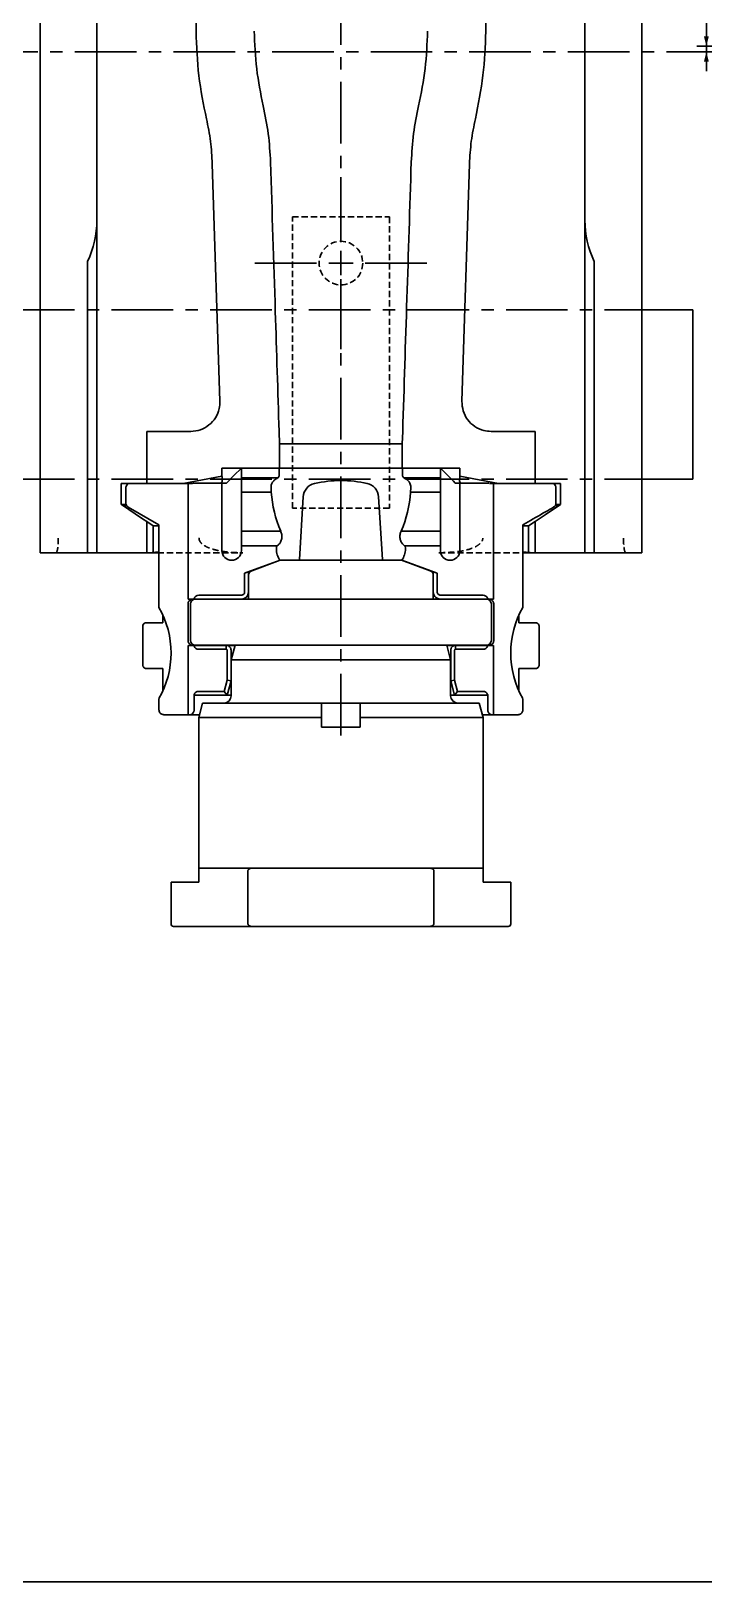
# Model space of a CAD drawing. Header units: millimetres. Extents: x 8 to 832, y 8 to 586.
# Drawn here: x 283.4 to 422.1, y 8 to 327.4 of the extents above; entities that cross this region are included whole.
import ezdxf

# ---------------------------------------------------------------- set-up
doc = ezdxf.new("R2010")
doc.units = ezdxf.units.MM
doc.linetypes.add('CENTERX2', pattern=[20.32, 12.7, -2.54, 2.54, -2.54])
doc.linetypes.add('HIDDEN', pattern=[1.905, 1.27, -0.635])
for name, color, linetype in [('CENTERLINE', 4, 'CENTERX2'), ('DIMENSIONS', 2, 'Continuous'), ('HIDDEN', 3, 'HIDDEN')]:
    doc.layers.add(name, color=color, linetype=linetype)
doc.layers.add('OUTLINE', color=7, linetype='Continuous', lineweight=25)
doc.styles.add('SLDTEXTSTYLE0', font='TXT', dxfattribs={"width": 0.75})
doc.dimstyles.new('SLDDIMSTYLE0', dxfattribs={"dimtxt": 3.5, "dimasz": 2, "dimexe": 0, "dimexo": 0.0625, "dimgap": 0.875, "dimtad": 1, "dimrnd": 1e-09, "dimzin": 12, "dimdsep": 46, "dimtxsty": 'SLDTEXTSTYLE0', "dimsah": 1, "dimcen": 0.09, "dimadec": 0, "dimazin": 3, "dimtfac": 1, "dimtofl": 0, "dimtmove": 0, "dimatfit": 3, "dimfxl": 0, "dimfrac": 2, "dimtolj": 1, "dimtzin": 12, "dimarcsym": 0})
doc.dimstyles.new('SLDDIMSTYLE2', dxfattribs={"dimtxt": 3.5, "dimasz": 2, "dimexe": 0, "dimexo": 0.0625, "dimgap": 0.875, "dimtad": 1, "dimdec": 1, "dimrnd": 1e-09, "dimzin": 12, "dimdsep": 46, "dimtxsty": 'SLDTEXTSTYLE0', "dimsah": 1, "dimcen": 0.09, "dimadec": 0, "dimazin": 3, "dimtfac": 1, "dimtdec": 1, "dimtmove": 0, "dimatfit": 0, "dimfxl": 0, "dimfrac": 2, "dimtolj": 1, "dimtzin": 12, "dimarcsym": 0})

# ---------------------------------------------------------------- blocks, each defined once
blk = doc.blocks.new('_D_9')
at = {"layer": 'DIMENSIONS'}
for p, q in [((422.58, 324.31), (422.58, 345.6)), ((435.84, 324.31), (420.58, 324.31)), ((435.84, 323.11), (420.58, 323.11)), ((422.58, 323.11), (422.58, 324.31)), ((422.58, 323.11), (422.58, 319.11))]:
    blk.add_line(p, q, dxfattribs=at)
for points in [[(422.58, 324.31), (423.08, 326.31), (422.08, 326.31)], [(422.58, 323.11), (422.08, 321.11), (423.08, 321.11)]]:
    blk.add_solid(points, dxfattribs=at)
at = {"layer": 'DIMENSIONS', "insert": (418.07, 337.55), "char_height": 3.5, "attachment_point": 1, "rotation": 90, "style": 'SLDTEXTSTYLE0'}
blk.add_mtext('1,2', dxfattribs=at)
blk = doc.blocks.new('_D_11')
at = {"layer": 'DIMENSIONS'}
for p, q in [((152.3, 323.11), (118.78, 323.11)), ((120.78, 237.41), (120.78, 323.11)), ((193.86, 237.41), (118.78, 237.41))]:
    blk.add_line(p, q, dxfattribs=at)
for points in [[(120.78, 323.11), (120.28, 321.11), (121.28, 321.11)], [(120.78, 237.41), (121.28, 239.41), (120.28, 239.41)]]:
    blk.add_solid(points, dxfattribs=at)
at = {"layer": 'DIMENSIONS', "char_height": 3.5, "attachment_point": 1, "rotation": 90, "style": 'SLDTEXTSTYLE0'}
for s, insert in [('85,7', (116.27, 282.57)), ('invert', (116.27, 268.9))]:
    blk.add_mtext(s, dxfattribs=dict(at, insert=insert))
blk = doc.blocks.new('SW_CENTERMARKSYMBOL_2')
at = {"layer": 'CENTERLINE', "color": 0}
for p, q in [((0, 5), (0, 18.4)), ((-5, 0), (-18.4, 0)), ((0, 0), (-2.5, 0)), ((0, 0), (0, 2.5)), ((0, 0), (0, -2.5)), ((0, 0), (2.5, 0)), ((5, 0), (18.4, 0)), ((0, -5), (0, -18.4))]:
    blk.add_line(p, q, dxfattribs=at)

msp = doc.modelspace()

# ---------------------------------------------------------------- linework, layer by layer
at = {"layer": 'CENTERLINE'}
for p, q in [((347.272, 182.304), (347.272, 530.165)), ((129.887, 323.112), (715.108, 323.112)), ((157.772, 270.012), (409.772, 270.012)), ((157.772, 235.112), (409.772, 235.112))]:
    msp.add_line(p, q, dxfattribs=at)
at = {"layer": 'HIDDEN'}
for p, q in [((337.272, 229.112), (337.272, 289.112)), ((337.272, 289.112), (357.272, 289.112)), ((357.272, 289.112), (357.272, 229.112)), ((357.272, 229.112), (337.272, 229.112)), ((288.569, 219.962), (327.074, 219.962)), ((367.471, 219.962), (405.976, 219.962))]:
    msp.add_line(p, q, dxfattribs=at)
msp.add_circle((347.272, 279.612), 4.5, dxfattribs=at)
msp.add_circle((347.272, 279.612), 4.5, dxfattribs=at)
for points, knots in [([(288.569, 219.962), (288.578, 219.963), (288.664, 219.972), (288.791, 220.19), (288.927, 220.888), (288.998, 221.567), (289.038, 222.272), (289.043, 222.736), (289.046, 222.962)], [0, 0, 0, 0, 0.04605454, 0.43723267, 0.6385989, 0.79596921, 0.90071461, 1, 1, 1, 1]), ([(318.032, 222.962), (318.042, 222.854), (318.064, 222.584), (318.311, 222.113), (318.962, 221.476), (320.307, 220.803), (322.245, 220.304), (324.594, 220.007), (326.215, 219.977), (327.074, 219.962)], [0, 0, 0, 0, 0.0319082, 0.0796913, 0.1536121, 0.2990499, 0.5192544, 0.7453196, 1, 1, 1, 1]), ([(367.471, 219.962), (368.718, 219.994), (370.968, 220.054), (373.535, 220.566), (375.183, 221.257), (375.992, 221.797), (376.42, 222.437), (376.509, 222.766), (376.512, 222.942), (376.512, 222.962)], [0, 0, 0, 0, 0.3702544, 0.668385, 0.7678346, 0.9016981, 0.9477394, 0.9941721, 1, 1, 1, 1]), ([(405.499, 222.962), (405.502, 222.724), (405.507, 222.25), (405.549, 221.533), (405.633, 220.757), (405.782, 220.095), (405.906, 220.01), (405.976, 219.962)], [0, 0, 0, 0, 0.1046108, 0.2084474, 0.3713034, 0.6456814, 1, 1, 1, 1])]:
    msp.add_open_spline(points, degree=3, knots=knots, dxfattribs=at)
at = {"layer": 'OUTLINE'}
for p, q in [((285.297, 219.962), (285.297, 446.912)), ((409.247, 446.912), (409.247, 219.962)), ((317.423, 327.294), (316.873, 383.294)), ((377.672, 383.294), (377.122, 327.294)), ((296.981, 288.454), (296.981, 378.419)), ((397.564, 378.419), (397.564, 288.454)), ((322.337, 251.153), (320.778, 300.029)), ((373.766, 300.029), (372.207, 251.153)), ((296.981, 219.962), (296.981, 288.454)), ((397.564, 288.454), (397.564, 219.962)), ((295.089, 219.962), (295.089, 279.962)), ((399.456, 219.962), (399.456, 279.962)), ((409.772, 270.012), (419.772, 270.012)), ((419.772, 270.012), (419.772, 235.112)), ((307.272, 244.962), (307.272, 234.242)), ((307.272, 244.962), (316.34, 244.962)), ((334.541, 244.962), (334.622, 242.412)), ((359.922, 242.412), (360.004, 244.962)), ((387.272, 244.962), (378.204, 244.962)), ((387.272, 234.242), (387.272, 244.962)), ((334.622, 242.412), (359.922, 242.412)), ((334.622, 242.412), (334.622, 237.412)), ((359.922, 237.412), (359.922, 242.412)), ((322.772, 237.412), (322.772, 235.742)), ((334.622, 237.412), (322.772, 237.412)), ((326.772, 237.412), (326.772, 235.412)), ((334.572, 237.412), (326.772, 237.412)), ((334.572, 237.412), (334.572, 235.986)), ((334.622, 237.412), (359.922, 237.412)), ((371.772, 237.412), (359.922, 237.412)), ((359.972, 235.986), (359.972, 237.412)), ((367.772, 237.412), (359.972, 237.412)), ((367.772, 235.412), (367.772, 237.412)), ((371.772, 235.742), (371.772, 237.412)), ((302.029, 229.881), (302.029, 234.242)), ((302.029, 234.242), (307.272, 234.242)), ((302.952, 233.312), (302.952, 230.215)), ((314.772, 234.242), (307.272, 234.242)), ((314.772, 234.242), (322.772, 235.742)), ((316.678, 234.242), (314.772, 234.242)), ((315.816, 234.242), (315.816, 210.412)), ((317.033, 234.312), (316.767, 234.312)), ((317.033, 234.312), (317.973, 234.312)), ((322.772, 234.312), (317.973, 234.312)), ((322.772, 220.412), (322.772, 234.312)), ((323.694, 234.312), (322.772, 234.312)), ((326.772, 235.412), (334.329, 235.412)), ((326.772, 235.412), (326.772, 232.412)), ((332.924, 232.412), (332.874, 233.342)), ((334.329, 235.412), (334.329, 235.412)), ((360.216, 235.412), (367.772, 235.412)), ((360.216, 235.412), (360.216, 235.412)), ((361.671, 233.342), (361.621, 232.412)), ((367.772, 232.412), (367.772, 235.412)), ((371.772, 234.312), (370.851, 234.312)), ((379.772, 234.242), (371.772, 235.742)), ((371.772, 234.312), (371.772, 220.412)), ((376.572, 234.312), (371.772, 234.312)), ((376.572, 234.312), (377.512, 234.312)), ((377.778, 234.312), (377.512, 234.312)), ((377.866, 234.242), (379.772, 234.242)), ((378.728, 234.242), (378.728, 210.412)), ((387.272, 234.242), (379.772, 234.242)), ((387.272, 234.242), (392.515, 234.242)), ((391.592, 230.215), (391.592, 233.312)), ((392.515, 234.242), (392.515, 229.881)), ((409.772, 235.112), (419.772, 235.112)), ((332.924, 232.412), (326.772, 232.412)), ((326.772, 232.412), (326.772, 224.412)), ((332.924, 232.412), (332.924, 232.412)), ((339.51, 231.492), (338.722, 218.607)), ((355.822, 218.607), (355.034, 231.492)), ((367.772, 232.412), (361.621, 232.412)), ((361.621, 232.412), (361.621, 232.412)), ((367.772, 224.412), (367.772, 232.412)), ((302.033, 229.878), (302.029, 229.881)), ((302.862, 229.881), (302.029, 229.881)), ((303.455, 229.349), (309.785, 225.712)), ((392.515, 229.881), (391.573, 229.881)), ((392.515, 229.881), (392.511, 229.878)), ((308.607, 225.502), (307.272, 226.389)), ((307.272, 226.389), (307.272, 219.962)), ((308.607, 225.502), (309.785, 225.502)), ((308.607, 220.047), (308.607, 225.502)), ((309.785, 225.712), (309.785, 208.71)), ((326.772, 224.412), (334.861, 224.412)), ((326.772, 224.412), (326.772, 221.412)), ((334.924, 224.266), (334.861, 224.412)), ((334.861, 224.412), (334.861, 224.412)), ((359.683, 224.412), (359.621, 224.266)), ((359.683, 224.412), (367.772, 224.412)), ((359.683, 224.412), (359.683, 224.412)), ((367.772, 221.412), (367.772, 224.412)), ((384.76, 208.71), (384.76, 225.712)), ((385.937, 225.502), (384.76, 225.502)), ((387.272, 226.389), (385.937, 225.502)), ((385.937, 225.502), (385.937, 220.047)), ((387.272, 219.962), (387.272, 226.389)), ((326.772, 221.412), (326.772, 220.412)), ((334.19, 221.412), (326.772, 221.412)), ((333.972, 220.998), (333.972, 220.762)), ((334.19, 221.412), (334.19, 221.412)), ((367.772, 221.412), (360.354, 221.412)), ((360.354, 221.412), (360.354, 221.412)), ((360.572, 220.762), (360.572, 220.998)), ((367.772, 220.412), (367.772, 221.412)), ((285.297, 219.962), (295.089, 219.962)), ((295.089, 219.962), (296.981, 219.962)), ((296.981, 219.962), (307.272, 219.962)), ((307.272, 219.962), (308.107, 219.962)), ((309.785, 219.962), (308.107, 219.962)), ((334.735, 218.412), (327.438, 215.756)), ((334.786, 218.412), (328.89, 216.266)), ((334.786, 218.412), (334.735, 218.412)), ((334.786, 218.412), (359.759, 218.412)), ((365.654, 216.266), (359.759, 218.412)), ((359.809, 218.412), (359.759, 218.412)), ((367.122, 215.75), (359.809, 218.412)), ((386.437, 219.962), (384.76, 219.962)), ((386.437, 219.962), (387.272, 219.962)), ((387.272, 219.962), (397.564, 219.962)), ((397.564, 219.962), (399.456, 219.962)), ((399.456, 219.962), (409.247, 219.962)), ((327.438, 215.756), (328.238, 216.041)), ((327.438, 211.912), (327.438, 215.756)), ((328.232, 215.326), (328.232, 210.412)), ((328.238, 216.041), (328.238, 215.431)), ((328.238, 216.041), (328.533, 216.041)), ((366.012, 216.041), (366.305, 216.041)), ((366.305, 215.449), (366.305, 216.041)), ((366.305, 216.041), (367.122, 215.75)), ((366.312, 210.412), (366.312, 215.326)), ((367.122, 215.75), (367.122, 211.912)), ((317.973, 211.212), (326.738, 211.212)), ((367.805, 211.23), (376.572, 211.23)), ((315.775, 209.412), (315.775, 201.892)), ((316.981, 210.412), (315.816, 210.412)), ((316.272, 209.412), (316.272, 201.912)), ((316.981, 210.412), (317.033, 210.554)), ((317.272, 210.412), (316.981, 210.412)), ((317.272, 210.412), (377.272, 210.412)), ((377.583, 210.412), (377.272, 210.412)), ((377.512, 210.598), (377.583, 210.412)), ((378.728, 210.412), (377.583, 210.412)), ((378.272, 201.912), (378.272, 209.412)), ((378.769, 201.892), (378.769, 209.412)), ((306.436, 204.793), (306.436, 196.88)), ((307.212, 205.562), (307.436, 205.562)), ((307.436, 205.562), (310.59, 205.562)), ((310.59, 205.562), (310.59, 207.128)), ((383.955, 207.128), (383.955, 205.562)), ((383.955, 205.562), (387.108, 205.562)), ((387.108, 205.562), (387.333, 205.562)), ((388.108, 196.88), (388.108, 204.793)), ((315.816, 200.892), (315.816, 186.612)), ((315.816, 200.892), (316.981, 200.892)), ((317.033, 200.75), (316.981, 200.892)), ((316.981, 200.892), (323.636, 200.892)), ((377.272, 200.912), (317.272, 200.912)), ((323.636, 200.092), (317.973, 200.092)), ((323.636, 200.092), (323.636, 200.892)), ((323.636, 200.892), (325.471, 200.892)), ((323.836, 193.717), (323.836, 199.892)), ((324.636, 199.892), (324.636, 193.615)), ((325.476, 200.912), (324.672, 197.912)), ((369.872, 197.912), (369.069, 200.912)), ((369.074, 200.892), (370.909, 200.892)), ((369.909, 193.615), (369.909, 199.892)), ((370.709, 199.892), (370.709, 193.717)), ((370.909, 200.092), (370.909, 200.892)), ((370.909, 200.892), (377.564, 200.892)), ((376.572, 200.092), (370.909, 200.092)), ((377.564, 200.892), (377.512, 200.75)), ((377.564, 200.892), (378.728, 200.892)), ((378.728, 200.892), (378.728, 186.612)), ((307.436, 196.112), (307.212, 196.112)), ((310.59, 196.112), (307.436, 196.112)), ((310.59, 191.495), (310.59, 196.112)), ((324.672, 197.912), (324.672, 190.512)), ((369.872, 197.912), (324.672, 197.912)), ((369.872, 190.512), (369.872, 197.912)), ((387.108, 196.112), (383.955, 196.112)), ((383.955, 196.112), (383.955, 191.495)), ((387.333, 196.112), (387.108, 196.112)), ((323.218, 191.412), (323.836, 193.717)), ((323.836, 193.717), (324.636, 193.615)), ((324.636, 193.612), (323.838, 190.637)), ((324.636, 193.615), (324.636, 193.612)), ((324.636, 193.612), (324.672, 193.612)), ((369.872, 193.612), (369.909, 193.612)), ((369.909, 193.615), (370.709, 193.717)), ((369.909, 193.612), (369.909, 193.615)), ((370.707, 190.637), (369.909, 193.612)), ((370.709, 193.717), (371.327, 191.412)), ((309.785, 189.913), (309.785, 187.612)), ((317.03, 190.745), (317.033, 190.754)), ((317.03, 190.745), (317.03, 187.612)), ((323.832, 190.612), (317.033, 190.612)), ((318.776, 189.012), (317.972, 186.012)), ((317.973, 191.412), (323.218, 191.412)), ((318.776, 189.012), (343.282, 189.012)), ((323.218, 191.412), (323.838, 190.637)), ((324.672, 190.612), (323.832, 190.612)), ((343.282, 189.012), (343.272, 187.955)), ((351.262, 189.012), (343.282, 189.012)), ((351.272, 187.955), (351.262, 189.012)), ((351.262, 189.012), (375.769, 189.012)), ((370.713, 190.612), (369.872, 190.612)), ((370.707, 190.637), (371.327, 191.412)), ((377.512, 190.612), (370.713, 190.612)), ((371.327, 191.412), (376.572, 191.412)), ((376.572, 186.012), (375.769, 189.012)), ((377.512, 190.754), (377.515, 190.745)), ((377.515, 187.612), (377.515, 190.745)), ((384.76, 187.612), (384.76, 189.913)), ((315.816, 186.612), (310.791, 186.612)), ((316.17, 186.612), (315.816, 186.612)), ((318.133, 186.612), (316.17, 186.612)), ((317.972, 186.012), (317.972, 155.012)), ((343.272, 186.012), (317.972, 186.012)), ((343.272, 187.955), (343.272, 186.012)), ((343.272, 184.012), (343.272, 186.012)), ((351.272, 186.012), (351.272, 187.955)), ((351.272, 186.012), (351.272, 184.012)), ((376.572, 186.012), (351.272, 186.012)), ((378.375, 186.612), (376.412, 186.612)), ((376.572, 155.012), (376.572, 186.012)), ((378.728, 186.612), (378.375, 186.612)), ((383.754, 186.612), (378.728, 186.612)), ((351.272, 184.012), (343.272, 184.012)), ((317.972, 155.012), (329.058, 155.012)), ((317.972, 154.512), (317.972, 152.112)), ((328.128, 154.512), (328.128, 143.512)), ((347.272, 155.012), (329.058, 155.012)), ((365.487, 155.012), (347.272, 155.012)), ((365.487, 155.012), (376.572, 155.012)), ((366.417, 143.512), (366.417, 154.512)), ((376.572, 152.112), (376.572, 154.512)), ((312.272, 152.112), (312.272, 143.512)), ((317.972, 152.112), (312.272, 152.112)), ((382.272, 152.112), (376.572, 152.112)), ((382.272, 143.512), (382.272, 152.112)), ((329.058, 143.012), (312.772, 143.012)), ((329.058, 143.012), (365.487, 143.012)), ((381.772, 143.012), (365.487, 143.012)), ((832, 8), (8, 8))]:
    msp.add_line(p, q, dxfattribs=at)
at = {"layer": 'OUTLINE', "flags": 128}
for points in [[(326.772, 237.387), (325.234, 235.85), (323.694, 234.312)], [(370.851, 234.312), (370.474, 234.688), (367.772, 237.387)], [(302.033, 229.878), (306.393, 226.98), (307.272, 226.395)], [(387.272, 226.395), (389.369, 227.789), (392.511, 229.878)], [(309.785, 220.087), (309.097, 220.062), (308.607, 220.047), (308.607, 220.047), (308.607, 220.047)], [(338.722, 218.607), (338.709, 218.492), (338.691, 218.412)], [(355.854, 218.412), (355.836, 218.492), (355.822, 218.607)], [(384.76, 220.087), (385.448, 220.062), (385.937, 220.047), (385.937, 220.047), (385.937, 220.047)]]:
    msp.add_lwpolyline(points, dxfattribs=at)
at = {"layer": 'OUTLINE'}
for centre, radius, start, end in [((276.981, 288.454), 20, 334.87286, 0), ((417.564, 288.454), 20, 180, 205.12714), ((333.772, 235.986), 0.8, 314.06113, 0), ((342.505, 231.309), 3, 102.51559, 176.5), ((347.272, 209.832), 25, 77.48441, 102.51559), ((352.04, 231.309), 3, 3.5, 77.48441), ((360.772, 235.986), 0.8, 180, 225.93887), ((357.858, 234.217), 25, 184.14041, 203.09152), ((336.686, 234.217), 25, 336.90848, 355.85959), ((324.772, 220.412), 2, 180, 0), ((334.472, 220.998), 0.5, 127.11726, 180), ((337.972, 220.762), 4, 180, 215.9798), ((332.722, 223.31), 2.4, 307.11726, 307.7061), ((356.572, 220.762), 4, 324.0202, 0), ((361.822, 223.31), 2.4, 232.2939, 232.88274), ((360.072, 220.998), 0.5, 0, 52.88274), ((369.772, 220.412), 2, 180, 0), ((308.107, 221.462), 1.5, 270, 289.47122), ((386.437, 221.462), 1.5, 250.52878, 270), ((329.232, 215.326), 1, 110, 180), ((365.312, 215.326), 1, 0, 70), ((317.973, 210.212), 1, 90, 160), ((293.272, 199.312), 19, 330.35363, 29.64637), ((317.272, 209.412), 1, 90, 180), ((377.272, 209.412), 1, 0, 90), ((401.272, 199.312), 19, 150.35363, 209.64637), ((317.272, 201.912), 1, 180, 270), ((377.272, 201.912), 1, 270, 0), ((317.973, 201.092), 1, 200, 270), ((376.572, 201.092), 1, 270, 340), ((347.272, 191.412), 30.25, 181.26285, 181.51544), ((317.973, 190.412), 1, 90, 160), ((323.172, 190.512), 1.5, 270, 0), ((371.372, 190.512), 1.5, 180, 270), ((376.572, 190.412), 1, 20, 90), ((347.272, 191.412), 30.25, 358.48456, 358.73715), ((312.772, 143.512), 0.5, 180, 270), ((381.772, 143.512), 0.5, 270, 0)]:
    msp.add_arc(centre, radius, start, end, dxfattribs=at)
for centre, major_axis, ratio, start_param, end_param in [((376.572, 210.27), (1, 0), 0.9596977, 0.3490659, 1.5707963), ((347.272, 184.703), (0, 25.037), 0.963433, 1.3315031, 1.3325523), ((347.272, 184.703), (0, 25.037), 0.963433, 4.950633, 4.9516822)]:
    msp.add_ellipse(centre, major_axis=major_axis, ratio=ratio, start_param=start_param, end_param=end_param, dxfattribs=at)
for points, knots in [([(319.565, 309.328), (318.967, 312.275), (317.762, 318.205), (317.536, 324.252), (317.423, 327.294)], [0, 0, 0, 0, 0.497031, 1, 1, 1, 1]), ([(331.258, 312.035), (330.745, 314.557), (329.714, 319.633), (329.521, 324.808), (329.424, 327.412)], [0, 0, 0, 0, 0.49703077, 1, 1, 1, 1]), ([(365.121, 327.412), (365.025, 324.839), (364.834, 319.664), (363.805, 314.588), (363.287, 312.035)], [0, 0, 0, 0, 0.4970308, 1, 1, 1, 1]), ([(377.122, 327.294), (377.011, 324.288), (376.787, 318.241), (375.584, 312.311), (374.979, 309.328)], [0, 0, 0, 0, 0.497031, 1, 1, 1, 1]), ([(332.774, 300.412), (332.664, 302.358), (332.444, 306.269), (331.654, 310.107), (331.258, 312.035)], [0, 0, 0, 0, 0.49760234, 1, 1, 1, 1]), ([(363.287, 312.035), (362.894, 310.125), (362.103, 306.288), (361.882, 302.377), (361.771, 300.412)], [0, 0, 0, 0, 0.4976023, 1, 1, 1, 1]), ([(320.778, 300.029), (320.691, 301.586), (320.514, 304.715), (319.883, 307.785), (319.565, 309.328)], [0, 0, 0, 0, 0.4976032, 1, 1, 1, 1]), ([(374.979, 309.328), (374.665, 307.8), (374.032, 304.73), (373.855, 301.601), (373.766, 300.029)], [0, 0, 0, 0, 0.4976033, 1, 1, 1, 1]), ([(334.541, 244.962), (334.279, 253.183), (333.69, 271.666), (333.101, 290.149), (332.774, 300.412)], [0, 0, 0, 0, 0.4447805, 1, 1, 1, 1]), ([(361.771, 300.412), (361.472, 291.048), (360.884, 272.565), (360.294, 254.082), (360.004, 244.962)], [0, 0, 0, 0, 0.5065713, 1, 1, 1, 1]), ([(316.34, 244.962), (317.015, 245.028), (318.364, 245.161), (320.162, 246.195), (321.519, 247.717), (322.265, 249.465), (322.316, 250.646), (322.337, 251.153)], [0, 0, 0, 0, 0.2104299, 0.4208601, 0.6312915, 0.8417259, 1, 1, 1, 1]), ([(372.207, 251.153), (372.252, 250.477), (372.342, 249.124), (373.318, 247.294), (374.797, 245.89), (376.519, 245.088), (377.698, 244.999), (378.204, 244.962)], [0, 0, 0, 0, 0.21043764, 0.42087512, 0.63131132, 0.84174485, 1, 1, 1, 1]), ([(302.952, 233.312), (302.962, 233.418), (302.982, 233.636), (303.146, 233.929), (303.367, 234.148), (303.547, 234.214), (303.621, 234.242)], [0, 0, 0, 0, 0.2586671, 0.5324581, 0.8068748, 1, 1, 1, 1]), ([(322.514, 234.312), (322.531, 234.318), (322.595, 234.342), (322.74, 234.44), (322.881, 234.762), (322.78, 235.191), (322.774, 235.579), (322.772, 235.742)], [0, 0, 0, 0, 0.01047975, 0.04000619, 0.16374475, 0.65061108, 1, 1, 1, 1]), ([(332.874, 233.342), (332.873, 233.364), (332.867, 233.61), (332.948, 234.084), (333.279, 234.68), (333.697, 235.062), (333.993, 235.205), (334.087, 235.251)], [0, 0, 0, 0, 0.0278249, 0.308308, 0.5887907, 0.8692715, 1, 1, 1, 1]), ([(334.087, 235.251), (334.114, 235.263), (334.192, 235.3), (334.271, 235.358), (334.32, 235.404), (334.329, 235.412)], [0, 0, 0, 0, 0.306764, 0.8828191, 1, 1, 1, 1]), ([(360.216, 235.412), (360.231, 235.397), (360.303, 235.331), (360.39, 235.286), (360.458, 235.251)], [0, 0, 0, 0, 0.2185627, 1, 1, 1, 1]), ([(360.458, 235.251), (360.54, 235.212), (360.824, 235.076), (361.24, 234.713), (361.538, 234.196), (361.664, 233.723), (361.669, 233.462), (361.671, 233.342)], [0, 0, 0, 0, 0.1134734, 0.3937217, 0.6739661, 0.8493662, 1, 1, 1, 1]), ([(372.031, 234.312), (372.014, 234.318), (371.949, 234.342), (371.805, 234.44), (371.663, 234.762), (371.765, 235.191), (371.77, 235.579), (371.772, 235.742)], [0, 0, 0, 0, 0.0104802, 0.0400061, 0.1637447, 0.6506111, 1, 1, 1, 1]), ([(390.936, 234.242), (390.953, 234.238), (391.081, 234.21), (391.282, 234.053), (391.467, 233.821), (391.572, 233.564), (391.585, 233.403), (391.592, 233.312)], [0, 0, 0, 0, 0.0430355, 0.3223048, 0.6007191, 0.7749573, 1, 1, 1, 1]), ([(303.455, 229.349), (303.436, 229.36), (303.32, 229.43), (303.139, 229.604), (302.981, 229.899), (302.962, 230.113), (302.952, 230.215)], [0, 0, 0, 0, 0.06357329, 0.38719145, 0.70959496, 1, 1, 1, 1]), ([(391.592, 230.215), (391.583, 230.114), (391.569, 229.943), (391.452, 229.683), (391.296, 229.484), (391.146, 229.385), (391.09, 229.349)], [0, 0, 0, 0, 0.2890172, 0.4874733, 0.8093768, 1, 1, 1, 1]), ([(302.033, 229.878), (302.117, 229.861), (302.25, 229.834), (302.896, 229.696), (303.138, 229.645)], [0, 0, 0, 0, 0.6253011, 1, 1, 1, 1]), ([(384.76, 225.712), (384.959, 225.826), (386.509, 226.716), (388.62, 227.929), (390.531, 229.027), (391.09, 229.349)], [0, 0, 0, 0, 0.0942668, 0.7348286, 1, 1, 1, 1]), ([(391.397, 229.643), (391.708, 229.709), (392.326, 229.84), (392.45, 229.866), (392.511, 229.878)], [0, 0, 0, 0, 0.5050721, 1, 1, 1, 1]), ([(307.272, 226.389), (307.272, 226.39), (307.272, 226.39), (307.272, 226.394), (307.272, 226.395)], [0, 0, 0, 0, 0.5056275, 1, 1, 1, 1]), ([(334.19, 221.412), (334.36, 221.566), (334.654, 221.835), (334.983, 222.422), (335.16, 223.115), (335.106, 223.788), (334.967, 224.153), (334.924, 224.266)], [0, 0, 0, 0, 0.21606597, 0.37559462, 0.63046964, 0.88534578, 1, 1, 1, 1]), ([(359.621, 224.266), (359.6, 224.216), (359.478, 223.918), (359.377, 223.322), (359.509, 222.513), (359.856, 221.882), (360.181, 221.548), (360.334, 221.428), (360.354, 221.412)], [0, 0, 0, 0, 0.0506914, 0.3056661, 0.5606376, 0.8156095, 0.9751917, 1, 1, 1, 1]), ([(387.272, 226.395), (387.272, 226.394), (387.272, 226.39), (387.272, 226.39), (387.272, 226.389)], [0, 0, 0, 0, 0.4948511, 1, 1, 1, 1]), ([(326.738, 211.212), (326.83, 211.222), (327.014, 211.243), (327.245, 211.405), (327.407, 211.636), (327.428, 211.82), (327.438, 211.912)], [0, 0, 0, 0, 0.2505612, 0.5002306, 0.7500097, 1, 1, 1, 1]), ([(328.238, 211.912), (328.215, 211.715), (328.17, 211.323), (327.824, 210.823), (327.431, 210.561), (327.058, 210.434), (326.861, 210.42), (326.738, 210.412)], [0, 0, 0, 0, 0.2497805, 0.4993023, 0.7486561, 0.8423991, 1, 1, 1, 1]), ([(367.805, 210.412), (367.682, 210.42), (367.485, 210.434), (367.113, 210.56), (366.72, 210.822), (366.373, 211.322), (366.327, 211.715), (366.305, 211.912)], [0, 0, 0, 0, 0.1568716, 0.2507711, 0.500234, 0.7496498, 1, 1, 1, 1]), ([(367.122, 211.912), (367.133, 211.822), (367.153, 211.643), (367.311, 211.418), (367.537, 211.261), (367.715, 211.24), (367.805, 211.23)], [0, 0, 0, 0, 0.25055336, 0.50021876, 0.74999418, 1, 1, 1, 1]), ([(315.775, 209.412), (315.777, 209.449), (315.782, 209.598), (315.858, 209.853), (316.056, 210.131), (316.335, 210.328), (316.594, 210.405), (316.745, 210.41), (316.784, 210.412)], [0, 0, 0, 0, 0.0715377, 0.2843211, 0.4970736, 0.7107661, 0.9261613, 1, 1, 1, 1]), ([(377.761, 210.412), (377.838, 210.406), (378.029, 210.394), (378.315, 210.269), (378.572, 210.039), (378.715, 209.773), (378.764, 209.557), (378.768, 209.449), (378.769, 209.412)], [0, 0, 0, 0, 0.146433, 0.3637067, 0.5801202, 0.7949212, 0.928489, 1, 1, 1, 1]), ([(306.449, 204.793), (306.446, 204.83), (306.43, 204.987), (306.527, 205.217), (306.724, 205.425), (306.956, 205.54), (307.126, 205.554), (307.212, 205.562)], [0, 0, 0, 0, 0.09896876, 0.42566281, 0.66280202, 0.83100233, 1, 1, 1, 1]), ([(387.333, 205.562), (387.419, 205.554), (387.589, 205.54), (387.821, 205.425), (388.018, 205.217), (388.115, 204.987), (388.099, 204.83), (388.095, 204.793)], [0, 0, 0, 0, 0.1690037, 0.337198, 0.5743402, 0.9010315, 1, 1, 1, 1]), ([(316.784, 200.892), (316.78, 200.892), (316.662, 200.892), (316.43, 200.934), (316.128, 201.106), (315.931, 201.336), (315.802, 201.603), (315.786, 201.783), (315.775, 201.892)], [0, 0, 0, 0, 0.0071538, 0.2244901, 0.4417061, 0.6577139, 0.7930898, 1, 1, 1, 1]), ([(378.769, 201.892), (378.768, 201.851), (378.764, 201.743), (378.713, 201.526), (378.571, 201.264), (378.317, 201.036), (378.032, 200.91), (377.84, 200.897), (377.761, 200.892)], [0, 0, 0, 0, 0.076681, 0.207428, 0.4209597, 0.634446, 0.8491251, 1, 1, 1, 1]), ([(323.636, 200.892), (323.718, 200.886), (323.871, 200.875), (324.117, 200.781), (324.322, 200.635), (324.476, 200.446), (324.601, 200.213), (324.622, 200.019), (324.636, 199.892)], [0, 0, 0, 0, 0.1566387, 0.2923, 0.4998516, 0.6305456, 0.7576529, 1, 1, 1, 1]), ([(323.836, 199.892), (323.833, 199.918), (323.827, 199.97), (323.781, 200.036), (323.715, 200.083), (323.662, 200.089), (323.636, 200.092)], [0, 0, 0, 0, 0.2505532, 0.5002299, 0.7499989, 1, 1, 1, 1]), ([(369.909, 199.892), (369.923, 200.019), (369.944, 200.213), (370.069, 200.446), (370.222, 200.635), (370.428, 200.781), (370.674, 200.875), (370.827, 200.886), (370.909, 200.892)], [0, 0, 0, 0, 0.2423308, 0.3694378, 0.5001321, 0.7076689, 0.8433421, 1, 1, 1, 1]), ([(370.909, 200.092), (370.883, 200.089), (370.83, 200.083), (370.764, 200.036), (370.718, 199.97), (370.712, 199.918), (370.709, 199.892)], [0, 0, 0, 0, 0.249903, 0.4997977, 0.749779, 1, 1, 1, 1]), ([(307.212, 196.112), (307.126, 196.119), (306.956, 196.133), (306.724, 196.248), (306.527, 196.457), (306.43, 196.686), (306.446, 196.843), (306.449, 196.88)], [0, 0, 0, 0, 0.1689979, 0.3372007, 0.5743386, 0.9010373, 1, 1, 1, 1]), ([(388.095, 196.88), (388.099, 196.843), (388.115, 196.686), (388.018, 196.457), (387.821, 196.248), (387.589, 196.133), (387.419, 196.119), (387.333, 196.112)], [0, 0, 0, 0, 0.0989624, 0.4256584, 0.6627993, 0.8309961, 1, 1, 1, 1]), ([(310.791, 186.612), (310.709, 186.617), (310.514, 186.632), (310.225, 186.762), (309.975, 186.996), (309.814, 187.293), (309.795, 187.509), (309.785, 187.612)], [0, 0, 0, 0, 0.1565311, 0.3730941, 0.589033, 0.8038358, 1, 1, 1, 1]), ([(317.03, 187.612), (317.028, 187.566), (317.024, 187.462), (316.985, 187.288), (316.872, 187.016), (316.594, 186.698), (316.336, 186.646), (316.17, 186.612)], [0, 0, 0, 0, 0.0477999, 0.1079403, 0.2113947, 0.4919363, 1, 1, 1, 1]), ([(378.375, 186.612), (378.219, 186.64), (378.01, 186.678), (377.756, 186.924), (377.633, 187.102), (377.555, 187.309), (377.52, 187.461), (377.516, 187.57), (377.515, 187.612)], [0, 0, 0, 0, 0.4749753, 0.6347744, 0.8165569, 0.8864465, 0.9570429, 1, 1, 1, 1]), ([(384.76, 187.612), (384.756, 187.546), (384.745, 187.369), (384.652, 187.135), (384.477, 186.898), (384.24, 186.715), (383.971, 186.622), (383.806, 186.614), (383.754, 186.612)], [0, 0, 0, 0, 0.124992, 0.3377083, 0.4691515, 0.6843918, 0.8995972, 1, 1, 1, 1]), ([(317.972, 154.512), (317.972, 154.514), (317.972, 154.524), (317.972, 154.567), (317.972, 154.65), (317.972, 154.769), (317.972, 154.903), (317.972, 154.995), (317.972, 155.006), (317.972, 155.012)], [0, 0, 0, 0, 0.0072027, 0.0239559, 0.1136111, 0.2279054, 0.4072493, 0.7237638, 1, 1, 1, 1]), ([(328.128, 154.512), (328.129, 154.528), (328.131, 154.576), (328.165, 154.665), (328.259, 154.783), (328.471, 154.918), (328.754, 154.998), (328.97, 155.008), (329.058, 155.012)], [0, 0, 0, 0, 0.04362, 0.12457, 0.2435268, 0.433709, 0.7706054, 1, 1, 1, 1]), ([(365.487, 155.012), (365.56, 155.009), (365.756, 155.002), (366.021, 154.936), (366.239, 154.819), (366.356, 154.703), (366.41, 154.599), (366.415, 154.535), (366.417, 154.512)], [0, 0, 0, 0, 0.1926494, 0.5122163, 0.7030806, 0.8337657, 0.9386495, 1, 1, 1, 1]), ([(376.572, 155.012), (376.572, 155.007), (376.572, 154.998), (376.572, 154.921), (376.572, 154.807), (376.572, 154.689), (376.572, 154.591), (376.572, 154.53), (376.572, 154.512)], [0, 0, 0, 0, 0.2508072, 0.5303345, 0.7261684, 0.8415087, 0.9508862, 1, 1, 1, 1]), ([(329.058, 143.012), (328.93, 143.019), (328.715, 143.032), (328.426, 143.131), (328.243, 143.251), (328.149, 143.388), (328.129, 143.466), (328.128, 143.508), (328.128, 143.512)], [0, 0, 0, 0, 0.3334853, 0.5625031, 0.7938448, 0.8912414, 0.9894374, 1, 1, 1, 1]), ([(366.417, 143.512), (366.416, 143.496), (366.414, 143.449), (366.393, 143.393), (366.34, 143.301), (366.213, 143.181), (365.918, 143.047), (365.654, 143.012), (365.488, 143.012), (365.487, 143.012)], [0, 0, 0, 0, 0.040934, 0.1220315, 0.1540318, 0.317754, 0.566071, 0.9954337, 1, 1, 1, 1])]:
    msp.add_open_spline(points, degree=3, knots=knots, dxfattribs=at)

# ---------------------------------------------------------------- block references
at = {"layer": 'CENTERLINE'}
msp.add_blockref('SW_CENTERMARKSYMBOL_2', (347.272, 279.612), dxfattribs=at)

# ---------------------------------------------------------------- dimensions: what is measured, and where the dimension line sits
at = {"layer": 'DIMENSIONS'}
dim = msp.add_linear_dim(base=(419.808, 324.312), p1=(436.839, 323.112), p2=(436.839, 324.312), angle=90, dimstyle='SLDDIMSTYLE2', dxfattribs=at)
dim.commit()
dim.dimension.update_dxf_attribs({"geometry": '_D_9', "text_midpoint": (419.808, 340.785), "dimtype": 160})
dim = msp.add_linear_dim(base=(120.777, 323.112), p1=(436.839, 237.412), p2=(436.839, 323.112), angle=90, text='invert <>', dimstyle='SLDDIMSTYLE0', dxfattribs=at)
dim.commit()
dim.dimension.update_dxf_attribs({"geometry": '_D_11', "text_midpoint": (120.777, 280.262), "dimtype": 160})

doc.saveas('drawing.dxf')
